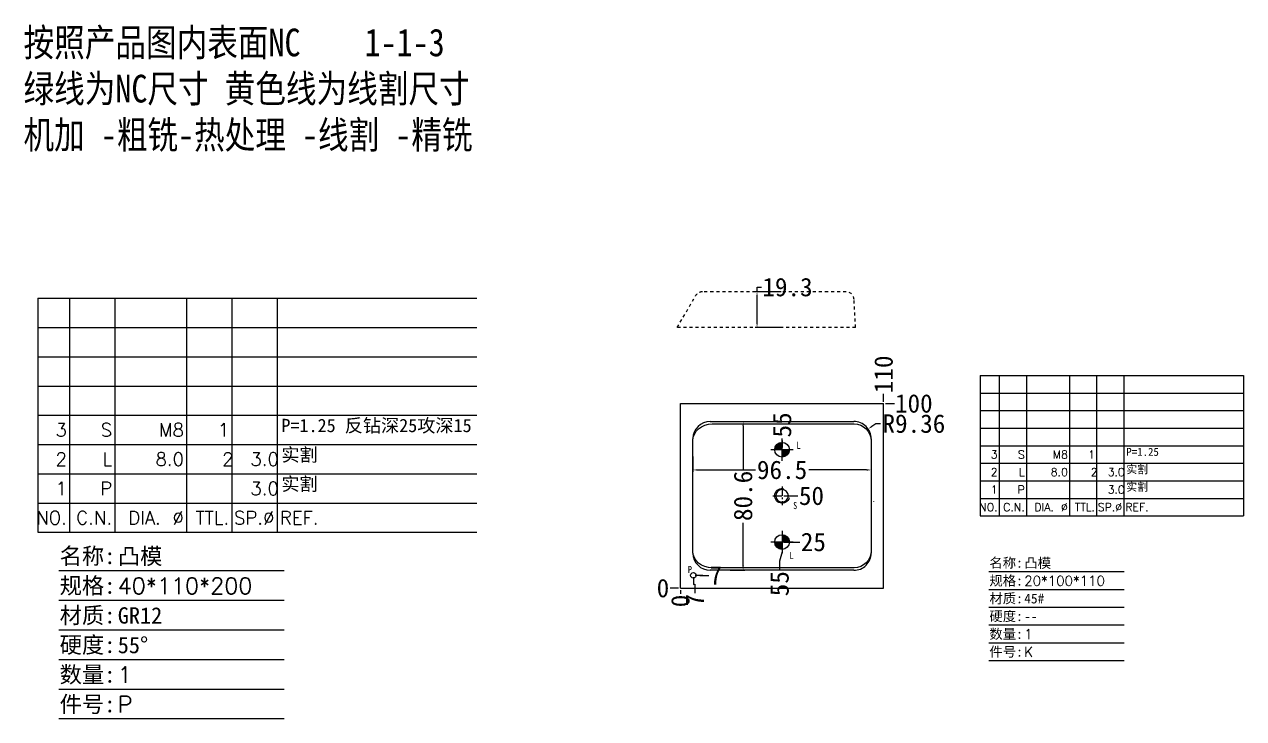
# Model space of a CAD drawing. Header units: millimetres. Extents: x 1371 to 2783, y 14891 to 15308.
# Drawn here: x 2123 to 2783, y 14932 to 15308 of the extents above; entities that cross this region are included whole.
import ezdxf
from ezdxf.enums import TextEntityAlignment as Align

# ---------------------------------------------------------------- set-up
doc = ezdxf.new("R2010")
doc.units = ezdxf.units.MM
doc.header["$LTSCALE"] = 16.335
doc.header["$PDMODE"] = 3
doc.header["$PDSIZE"] = 8
doc.linetypes.add('CENTER', pattern=[0.6, 0.375, -0.075, 0.075, -0.075])
doc.linetypes.add('HIDDEN', pattern=[0.2, 0.1, -0.1])
doc.layers.get('0').update_dxf_attribs({"linetype": 'CONTINUOUS'})
doc.layers.get('Defpoints').update_dxf_attribs({"linetype": 'CONTINUOUS'})
doc.layers.add('+BZ', color=1, linetype='CONTINUOUS', lineweight=13)
doc.layers.add('DEFAULT_2', color=8, linetype='HIDDEN')
doc.styles.add('MYCHINA', font='SimSun.ttf')
doc.styles.get("Standard").update_dxf_attribs({"font": 'txt', "width": 0.85})
doc.styles.add('STANDERD', font='TXT.shx')
doc.styles.add('standern', font='txt.shx')
doc.styles.add('文字', font='NSimSun.ttf')
doc.dimstyles.new('ISO-25_WS', dxfattribs={"dimtxt": 10, "dimasz": 2.5, "dimexe": 1, "dimexo": 1, "dimgap": 1, "dimtad": 0, "dimtoh": 1, "dimdsep": 46, "dimtxsty": '文字', "dimcen": 0, "dimclrd": 256, "dimclre": 256, "dimclrt": 256, "dimazin": 2, "dimtp": 0.1, "dimtfac": 1, "dimtofl": 0, "dimtmove": 0, "dimatfit": 3, "dimfxl": 0, "dimtolj": 1, "dimarcsym": 0})

# ---------------------------------------------------------------- blocks, each defined once
blk = doc.blocks.new('loc')
at = {"linetype": 'CENTER'}
for p, q in [((0.75, 0), (-0.75, 0)), ((0.499, -0.027), (-0.499, 0.027)), ((0.497, -0.054), (-0.497, 0.054)), ((0.493, -0.081), (-0.493, 0.081)), ((0.488, -0.107), (-0.488, 0.107)), ((0.482, -0.134), (-0.482, 0.134)), ((0.474, -0.16), (-0.474, 0.16)), ((0.464, -0.185), (-0.464, 0.185)), ((0.454, -0.21), (-0.454, 0.21)), ((0.442, -0.234), (-0.442, 0.234)), ((0.428, -0.258), (-0.428, 0.258)), ((0.414, -0.281), (-0.414, 0.281)), ((0.398, -0.303), (-0.398, 0.303)), ((0.381, -0.324), (-0.381, 0.324)), ((0.363, -0.344), (-0.363, 0.344)), ((0.344, -0.363), (-0.344, 0.363)), ((0.324, -0.381), (-0.324, 0.381)), ((0.303, -0.398), (-0.303, 0.398)), ((0.281, -0.414), (-0.281, 0.414)), ((0.258, -0.428), (-0.258, 0.428)), ((0.234, -0.442), (-0.234, 0.442)), ((0.21, -0.454), (-0.21, 0.454)), ((0.185, -0.464), (-0.185, 0.464)), ((0.16, -0.474), (-0.16, 0.474)), ((0.134, -0.482), (-0.134, 0.482)), ((0.107, -0.488), (-0.107, 0.488)), ((0.081, -0.493), (-0.081, 0.493)), ((0.054, -0.497), (-0.054, 0.497)), ((0.027, -0.499), (-0.027, 0.499)), ((0, -0.75), (0, 0.75))]:
    blk.add_line(p, q, dxfattribs=at)
blk = doc.blocks.new('LSK')
at = {"linetype": 'CENTER'}
for p, q in [((53.88, -283.24), (53.88, -270.74)), ((47.63, -276.99), (60.13, -276.99))]:
    blk.add_line(p, q, dxfattribs=at)
blk.add_circle((53.88, -276.99), 4.25)
blk.add_arc((53.88, -276.99), 5, 15, 285)
blk = doc.blocks.new('M10')
blk.add_blockref('LSK', (-53.88, 276.99))
blk = doc.blocks.new('*D222')
at = {"lineweight": -2}
blk.add_line((2477.55, 15002.18), (2472.92, 15002.18), dxfattribs=at)
at = {"layer": 'Defpoints', "color": 0}
for p in [(2472.92, 15002.18), (2478.55, 15002.18), (2478.55, 15002.18)]:
    blk.add_point(p, dxfattribs=at)
at = {"insert": (2469.06, 15002.18), "char_height": 10, "attachment_point": 5, "style": '文字'}
blk.add_mtext('\\A1;0', dxfattribs=at)
blk = doc.blocks.new('*D217')
at = {"lineweight": -2}
blk.add_line((2478.55, 15001.18), (2478.55, 14999.13), dxfattribs=at)
at = {"layer": 'Defpoints', "color": 0}
for p in [(2478.55, 15002.18), (2478.55, 15002.18), (2478.55, 14999.13)]:
    blk.add_point(p, dxfattribs=at)
at = {"insert": (2478.55, 14995.27), "char_height": 10, "attachment_point": 5, "rotation": 90, "style": '文字'}
blk.add_mtext('\\A1;0', dxfattribs=at)
blk = doc.blocks.new('*D223')
at = {"lineweight": -2}
blk.add_line((2534.55, 15027.18), (2543.18, 15027.18), dxfattribs=at)
at = {"layer": 'Defpoints', "color": 0}
for p in [(2533.55, 15027.18), (2543.18, 15027.18), (2478.55, 15002.18)]:
    blk.add_point(p, dxfattribs=at)
at = {"insert": (2550.48, 15027.18), "char_height": 10, "attachment_point": 5, "style": '文字'}
blk.add_mtext('\\A1;25', dxfattribs=at)
blk = doc.blocks.new('*D218')
at = {"lineweight": -2}
blk.add_line((2534.55, 15052.18), (2542.13, 15052.18), dxfattribs=at)
at = {"layer": 'Defpoints', "color": 0}
for p in [(2533.55, 15052.18), (2542.13, 15052.18), (2478.55, 15002.18)]:
    blk.add_point(p, dxfattribs=at)
at = {"insert": (2549.46, 15052.18), "char_height": 10, "attachment_point": 5, "style": '文字'}
blk.add_mtext('\\A1;50', dxfattribs=at)
blk = doc.blocks.new('*D224')
at = {"lineweight": -2}
for p, q in [((2533.55, 15021.88), (2532.22, 15016.88)), ((2533.55, 15026.18), (2533.55, 15021.88)), ((2532.22, 15016.88), (2532.22, 15011.88))]:
    blk.add_line(p, q, dxfattribs=at)
at = {"layer": 'Defpoints', "color": 0}
for p in [(2533.55, 15027.18), (2532.22, 15011.88), (2478.55, 15002.18)]:
    blk.add_point(p, dxfattribs=at)
at = {"insert": (2532.22, 15004.63), "char_height": 10, "attachment_point": 5, "rotation": 90, "style": '文字'}
blk.add_mtext('\\A1;55', dxfattribs=at)
blk = doc.blocks.new('*D225')
at = {"lineweight": -2}
blk.add_line((2588.54, 15103.18), (2588.54, 15107.5), dxfattribs=at)
at = {"layer": 'Defpoints', "color": 0}
for p in [(2588.54, 15107.5), (2588.54, 15102.18), (2478.55, 15002.18)]:
    blk.add_point(p, dxfattribs=at)
at = {"insert": (2588.54, 15118), "char_height": 10, "attachment_point": 5, "rotation": 90, "style": '文字'}
blk.add_mtext('\\A1;110', dxfattribs=at)
blk = doc.blocks.new('*D219')
at = {"lineweight": -2}
blk.add_line((2589.54, 15102.18), (2594.37, 15102.18), dxfattribs=at)
at = {"layer": 'Defpoints', "color": 0}
for p in [(2588.54, 15102.18), (2594.37, 15102.18), (2478.55, 15002.18)]:
    blk.add_point(p, dxfattribs=at)
at = {"insert": (2604.87, 15102.18), "char_height": 10, "attachment_point": 5, "style": '文字'}
blk.add_mtext('\\A1;100', dxfattribs=at)
blk = doc.blocks.new('*D226')
at = {"lineweight": -2}
for p, q in [((2533.55, 15078.18), (2533.55, 15082.18)), ((2533.55, 15082.18), (2533.56, 15078.35)), ((2533.56, 15078.35), (2533.56, 15083.35))]:
    blk.add_line(p, q, dxfattribs=at)
at = {"layer": 'Defpoints', "color": 0}
for p in [(2533.56, 15083.35), (2533.55, 15077.18), (2478.55, 15002.18)]:
    blk.add_point(p, dxfattribs=at)
at = {"insert": (2533.56, 15090.6), "char_height": 10, "attachment_point": 5, "rotation": 90, "style": '文字'}
blk.add_mtext('\\A1;55', dxfattribs=at)
blk = doc.blocks.new('*D227')
at = {"lineweight": -2}
for p, q in [((2485.3, 15073.46), (2485.3, 15065.23)), ((2581.8, 15073.46), (2581.8, 15065.23)), ((2487.8, 15066.23), (2519.08, 15066.23)), ((2579.3, 15066.23), (2548.02, 15066.23))]:
    blk.add_line(p, q, dxfattribs=at)
for points in [[(2487.8, 15066.65), (2487.8, 15065.82), (2485.3, 15066.23)], [(2579.3, 15066.65), (2579.3, 15065.82), (2581.8, 15066.23)]]:
    blk.add_solid(points)
at = {"layer": 'Defpoints', "color": 0}
for p in [(2485.3, 15074.46), (2581.8, 15074.46), (2485.3, 15066.23)]:
    blk.add_point(p, dxfattribs=at)
at = {"insert": (2533.55, 15066.23), "char_height": 10, "attachment_point": 5, "style": '文字'}
blk.add_mtext('\\A1;96.5', dxfattribs=at)
blk = doc.blocks.new('*D228')
at = {"lineweight": -2}
for p, q in [((2507.85, 15092.48), (2513.46, 15092.48)), ((2512.46, 15089.98), (2512.46, 15066.71)), ((2512.46, 15014.38), (2512.46, 15037.65)), ((2505.36, 15011.88), (2513.46, 15011.88))]:
    blk.add_line(p, q, dxfattribs=at)
for points in [[(2512.05, 15089.98), (2512.88, 15089.98), (2512.46, 15092.48)], [(2512.05, 15014.38), (2512.88, 15014.38), (2512.46, 15011.88)]]:
    blk.add_solid(points)
at = {"layer": 'Defpoints', "color": 0}
for p in [(2506.85, 15092.48), (2504.36, 15011.88), (2512.46, 15011.88)]:
    blk.add_point(p, dxfattribs=at)
at = {"insert": (2512.46, 15052.18), "char_height": 10, "attachment_point": 5, "rotation": 90, "style": '文字'}
blk.add_mtext('\\A1;80.6', dxfattribs=at)
blk = doc.blocks.new('GDK')
for p, q in [((0.64, -3.96), (28.24, -3.96)), ((0.64, -7.59), (28.24, -7.59)), ((0.64, -11.21), (28.24, -11.21)), ((0.64, -14.84), (28.24, -14.84)), ((0.64, -18.47), (28.24, -18.47)), ((0.64, -22.09), (28.24, -22.09))]:
    blk.add_line(p, q)
at = {"style": 'MYCHINA'}
for s, p in [('名称:', (0.76, -3.18)), ('规格:', (0.76, -6.81)), ('材质:', (0.76, -10.44)), ('硬度:', (0.76, -14.06)), ('数量:', (0.76, -17.69)), ('件号:', (0.76, -21.32))]:
    blk.add_text(s, height=2, dxfattribs=at).set_placement(p)
for tag, p, style in [('NAME', (7.87, -3.21), 'MYCHINA'), ('DIM', (7.87, -6.84), 'standern'), ('MATERIAL', (7.87, -10.46), 'MYCHINA'), ('HRC', (7.87, -14.09), 'MYCHINA'), ('TTL', (7.87, -17.72), 'standern'), ('NO', (7.87, -21.34), 'standern')]:
    blk.add_attdef(tag, p, '', height=2, dxfattribs=dict(style=style))
blk = doc.blocks.new('*D229')
at = {"lineweight": -2}
for p, q in [((2486.55, 15009.18), (2490.55, 15009.18)), ((2490.55, 15009.18), (2488.94, 15009.12)), ((2488.94, 15009.12), (2493.94, 15009.12))]:
    blk.add_line(p, q, dxfattribs=at)
at = {"layer": 'Defpoints', "color": 0}
for p in [(2485.55, 15009.18), (2493.94, 15009.12), (2478.55, 15002.18)]:
    blk.add_point(p, dxfattribs=at)
at = {"insert": (2497.64, 15009.12), "char_height": 10, "attachment_point": 5, "style": '文字'}
blk.add_mtext('\\A1;7', dxfattribs=at)
blk = doc.blocks.new('*D220')
at = {"lineweight": -2}
for p, q in [((2485.55, 15008.18), (2485.55, 15004.18)), ((2485.55, 15004.18), (2486.28, 15004.42)), ((2486.28, 15004.42), (2486.28, 14999.42))]:
    blk.add_line(p, q, dxfattribs=at)
at = {"layer": 'Defpoints', "color": 0}
for p in [(2485.55, 15009.18), (2478.55, 15002.18), (2486.28, 14999.42)]:
    blk.add_point(p, dxfattribs=at)
at = {"insert": (2486.28, 14995.72), "char_height": 10, "attachment_point": 5, "rotation": 90, "style": '文字'}
blk.add_mtext('\\A1;7', dxfattribs=at)
blk = doc.blocks.new('*D221')
at = {"lineweight": -2}
for p, q in [((2584.27, 15091.26), (2582.21, 15089.84)), ((2586.77, 15091.26), (2584.27, 15091.26))]:
    blk.add_line(p, q, dxfattribs=at)
blk.add_solid([(2581.98, 15090.19), (2582.45, 15089.5), (2580.15, 15088.43)])
at = {"layer": 'Defpoints', "color": 0}
for p in [(2580.15, 15088.43), (2572.44, 15083.12)]:
    blk.add_point(p, dxfattribs=at)
at = {"insert": (2604.91, 15091.26), "char_height": 10, "attachment_point": 5, "style": '文字'}
blk.add_mtext('\\A1;R9.36', dxfattribs=at)
blk = doc.blocks.new('*D230')
at = {"lineweight": -2}
for p, q in [((2533.07, 15162.69), (2519, 15162.69)), ((2520, 15162.69), (2520, 15165.19)), ((2520, 15165.19), (2522.5, 15165.19)), ((2520, 15145.89), (2520, 15160.19)), ((2533.07, 15143.39), (2519, 15143.39))]:
    blk.add_line(p, q, dxfattribs=at)
for points in [[(2519.59, 15160.19), (2520.42, 15160.19), (2520, 15162.69)], [(2519.59, 15145.89), (2520.42, 15145.89), (2520, 15143.39)]]:
    blk.add_solid(points)
at = {"layer": 'Defpoints', "color": 0}
for p in [(2520, 15162.69), (2534.07, 15162.69), (2534.07, 15143.39)]:
    blk.add_point(p, dxfattribs=at)
at = {"insert": (2536.48, 15165.19), "char_height": 10, "attachment_point": 5, "style": '文字'}
blk.add_mtext('\\A1;19.3', dxfattribs=at)

msp = doc.modelspace()

# ---------------------------------------------------------------- linework, layer by layer
at = {"color": 0, "lineweight": -2}
for p, q in [((2130.588, 15159.179), (2130.588, 15032.459)), ((2130.588, 15159.179), (2368.373, 15159.179)), ((2147.868, 15159.179), (2147.868, 15032.459)), ((2172.348, 15159.179), (2172.348, 15032.459)), ((2211.228, 15159.179), (2211.228, 15032.459)), ((2235.708, 15159.179), (2235.708, 15032.459)), ((2260.188, 15159.179), (2260.188, 15032.459)), ((2130.588, 15143.339), (2368.373, 15143.339)), ((2130.588, 15127.499), (2368.373, 15127.499)), ((2640.722, 15117.356), (2640.722, 15041.324)), ((2640.722, 15117.356), (2783.394, 15117.356)), ((2651.09, 15117.356), (2651.09, 15041.324)), ((2665.778, 15117.356), (2665.778, 15041.324)), ((2689.106, 15117.356), (2689.106, 15041.324)), ((2703.794, 15117.356), (2703.794, 15041.324)), ((2718.482, 15117.356), (2718.482, 15041.324)), ((2783.394, 15117.356), (2783.394, 15041.324)), ((2130.588, 15111.659), (2368.373, 15111.659)), ((2640.722, 15107.852), (2783.394, 15107.852)), ((2130.588, 15095.819), (2368.373, 15095.819)), ((2640.722, 15098.348), (2783.394, 15098.348)), ((2640.722, 15088.844), (2783.394, 15088.844)), ((2130.588, 15079.979), (2368.373, 15079.979)), ((2640.722, 15079.34), (2783.394, 15079.34)), ((2640.722, 15069.836), (2783.394, 15069.836)), ((2130.588, 15064.139), (2368.373, 15064.139)), ((2640.722, 15060.332), (2783.394, 15060.332)), ((2130.588, 15048.299), (2368.373, 15048.299)), ((2640.722, 15050.828), (2783.394, 15050.828)), ((2640.722, 15041.324), (2783.394, 15041.324)), ((2130.588, 15032.459), (2368.373, 15032.459))]:
    msp.add_line(p, q, dxfattribs=at)
for p, q in [((2478.545, 15102.18), (2588.543, 15102.18)), ((2478.545, 15002.18), (2478.545, 15102.18)), ((2588.543, 15002.18), (2588.543, 15102.18)), ((2478.545, 15002.18), (2588.543, 15002.18))]:
    msp.add_line(p, q)
at = {"color": 2}
for p, q in [((2494.659, 15092.483), (2572.432, 15092.483)), ((2494.659, 15092.483), (2572.432, 15092.483)), ((2485.299, 15021.238), (2485.299, 15083.123)), ((2485.299, 15021.238), (2485.299, 15083.123)), ((2581.799, 15083.116), (2581.799, 15021.244)), ((2581.799, 15083.116), (2581.799, 15021.244)), ((2583.219, 15049.182), (2583.219, 15049.253)), ((2583.219, 15049.182), (2583.219, 15049.253)), ((2572.432, 15011.878), (2494.659, 15011.878)), ((2572.432, 15011.878), (2494.659, 15011.878))]:
    msp.add_line(p, q, dxfattribs=at)
at = {"color": 1, "linetype": 'Continuous'}
for p, q in [((2495.757, 15091.18), (2572.512, 15091.18)), ((2572.512, 15013.18), (2495.757, 15013.18))]:
    msp.add_line(p, q, dxfattribs=at)
at = {"color": 2}
for centre in [(2533.547, 15077.18), (2533.547, 15077.18), (2533.547, 15027.18), (2533.547, 15027.18)]:
    msp.add_circle(centre, 4, dxfattribs=at)
msp.add_circle((2485.545, 15009.18), 1.5)
for centre, start, end in [((2494.659, 15083.123), 90, 180), ((2494.659, 15083.123), 90, 180), ((2572.439, 15083.123), 359.95991, 90.040087), ((2572.439, 15083.123), 359.95991, 90.040087), ((2494.659, 15021.238), 180, 270), ((2494.659, 15021.238), 180, 270), ((2572.439, 15021.238), 269.959857, 0.040145), ((2572.439, 15021.238), 269.959857, 0.040145)]:
    msp.add_arc(centre, 9.36, start, end, dxfattribs=at)
at = {"color": 1, "linetype": 'Continuous', "extrusion": (0, 0, -1)}
for centre, major_axis, ratio, start_param, end_param in [((2496.038, 15081.868), (-10.706, 0.972), 0.8651348, -0.07837, 1.4662554), ((2572.486, 15081.868), (-6.594, -6.594), 0.9972647, 2.357564, 3.9256213), ((2496.038, 15022.493), (10.706, 0.972), 0.8651348, 1.6753373, 3.2199626), ((2572.486, 15022.493), (-6.594, 6.594), 0.9972647, 2.357564, 3.9256213)]:
    msp.add_ellipse(centre, major_axis=major_axis, ratio=ratio, start_param=start_param, end_param=end_param, dxfattribs=at)
at = {"layer": 'DEFAULT_2', "color": 3, "linetype": 'HIDDEN'}
for p, q in [((2476.821, 15143.394), (2486.723, 15160.544)), ((2568.22, 15162.694), (2490.447, 15162.694)), ((2573.312, 15143.394), (2572.514, 15158.619)), ((2572.514, 15158.619), (2572.514, 15158.619)), ((2573.312, 15143.394), (2476.821, 15143.394))]:
    msp.add_line(p, q, dxfattribs=at)
for centre, start, end in [((2490.447, 15158.394), 90, 149.999995), ((2568.22, 15158.394), 3.000908, 90.000685)]:
    msp.add_arc(centre, 4.3, start, end, dxfattribs=at)

# ---------------------------------------------------------------- block references
at = {"color": 2, "xscale": 8, "yscale": 8, "zscale": 8}
msp.add_blockref('loc', (2533.547, 15077.18), dxfattribs=at)
msp.add_blockref('loc', (2533.547, 15077.18), dxfattribs=at)
at = {"color": 2, "rotation": 180}
for name, p, xscale, yscale, zscale in [('M10', (2533.549, 15052.203), -0.7999999999992724, 0.7999999999992724, 0.8), ('loc', (2533.547, 15027.18), -8, 8, 8), ('loc', (2533.547, 15027.18), -8, 8, 8)]:
    msp.add_blockref(name, p, dxfattribs=dict(at, xscale=xscale, yscale=yscale, zscale=zscale))
at = {"color": 0}
for p, xscale, yscale, zscale, values in [((2139.126, 15029.304), 4.423680000001696, 4.423679999999877, 4.42368, {'NAME': '凸模', 'DIM': '40*110*200', 'MATERIAL': 'GR12', 'HRC': '55%%D', 'TTL': '1', 'NO': 'P'}), ((2643.756, 15021.717), 2.654208000000835, 2.654207999999926, 2.654208, {'NAME': '凸模', 'DIM': '20*100*110', 'MATERIAL': '45#', 'HRC': '--', 'TTL': '1', 'NO': 'K'})]:
    msp.add_blockref('GDK', p, dxfattribs=dict(at, xscale=xscale, yscale=yscale, zscale=zscale)).add_auto_attribs(values)

# ---------------------------------------------------------------- texts
at = {"layer": '+BZ', "char_height": 3.84, "width": 78.65622, "attachment_point": 1}
for s, insert in [('L', (2541.385, 15081.471)), ('S', (2539.532, 15048.883)), ('L', (2537.55, 15021.831)), ('P', (2482.533, 15014.251))]:
    msp.add_mtext(s, dxfattribs=dict(at, insert=insert))
at = {"color": 0, "lineweight": -2, "style": 'STANDERD'}
for s, height, p in [('3', 7.2, (2146.428, 15084.299)), ('S', 7.2, (2170.908, 15084.299)), ('M8', 7.2, (2209.788, 15084.299)), ('1', 7.2, (2234.268, 15084.299)), ('2', 7.2, (2146.428, 15068.459)), ('L', 7.2, (2170.908, 15068.459)), ('8.0', 7.2, (2209.788, 15068.459)), ('2', 7.2, (2236.67, 15068.459)), ('3.0', 7.2, (2261.15, 15068.459)), ('3', 4.32, (2650.226, 15072.428)), ('S', 4.32, (2664.914, 15072.428)), ('M8', 4.32, (2688.242, 15072.428)), ('1', 4.32, (2702.93, 15072.428)), ('2', 4.32, (2650.226, 15062.924)), ('L', 4.32, (2664.914, 15062.924)), ('8.0', 4.32, (2688.242, 15062.924)), ('2', 4.32, (2704.372, 15062.924)), ('3.0', 4.32, (2719.06, 15062.924)), ('1', 7.2, (2146.428, 15052.619)), ('P', 7.2, (2170.908, 15052.619)), ('3.0', 7.2, (2261.15, 15052.619)), ('1', 4.32, (2650.226, 15053.42)), ('P', 4.32, (2664.914, 15053.42)), ('3.0', 4.32, (2719.06, 15053.42)), ('NO.', 4.32, (2650.226, 15043.916)), ('C.N.', 4.32, (2664.914, 15043.916)), ('DIA. %%c', 4.32, (2688.242, 15043.916)), ('TTL.', 4.32, (2702.93, 15043.916)), ('SP.%%c', 4.32, (2717.618, 15043.916)), ('NO.', 7.2, (2146.428, 15036.779)), ('C.N.', 7.2, (2170.908, 15036.779)), ('DIA. %%c', 7.2, (2209.788, 15036.779)), ('TTL.', 7.2, (2234.268, 15036.779)), ('SP.%%c', 7.2, (2258.748, 15036.779))]:
    msp.add_text(s, height=height, dxfattribs=at).set_placement(p, align=Align.RIGHT)
for height, p in [(4.32, (2719.346, 15043.916)), (7.2, (2261.628, 15036.779))]:
    msp.add_text('REF.', height=height, dxfattribs=at).set_placement(p)
at = {"insert": (2122.927, 15305.22), "char_height": 15, "width": 322.98725, "attachment_point": 1}
msp.add_mtext('按照产品图内表面NC    1-1-3\\P绿线为NC尺寸 黄色线为线割尺寸   \\P机加 -粗铣-热处理 -线割 -精铣  \\P          ', dxfattribs=at)
at = {"color": 0, "lineweight": -2, "attachment_point": 1, "style": 'STANDERD'}
for s, insert, char_height, width in [('{\\fNSimSun|b0|i0|c134|p49;P=1.25 反钻深25攻深15}', (2262.519, 15093.915), 7.2, 105.85439), ('{\\fNSimSun|b0|i0|c134|p49;实割}', (2262.519, 15078.075), 7.2, 105.85439), ('{\\fNSimSun|b0|i0|c134|p49;P=1.25 }', (2719.881, 15078.198), 4.32, 63.51263), ('{\\fNSimSun|b0|i0|c134|p49;实割}', (2719.881, 15068.694), 4.32, 63.51263), ('{\\fNSimSun|b0|i0|c134|p49;实割}', (2262.519, 15062.235), 7.2, 105.85439), ('{\\fNSimSun|b0|i0|c134|p49;实割}', (2719.881, 15059.19), 4.32, 63.51263)]:
    msp.add_mtext(s, dxfattribs=dict(at, insert=insert, char_height=char_height, width=width))

# ---------------------------------------------------------------- dimensions: what is measured, and where the dimension line sits
for base, p1, p2, picture, middle in [((2520.003, 15162.694), (2534.071, 15143.394), (2534.071, 15162.694), '*D230', (2536.475, 15165.194)), ((2512.46227, 15011.87794), (2506.84555, 15092.48292), (2504.35695, 15011.87794), '*D228', (2512.46227, 15052.18043))]:
    dim = msp.add_linear_dim(base=base, p1=p1, p2=p2, angle=90, dimstyle='ISO-25_WS')
    dim.commit()
    dim.dimension.update_dxf_attribs({"geometry": picture, "text_midpoint": middle})
for feature_location, offset, dtype, origin, picture, middle in [((2588.543, 15102.18), (0, 5.321), 1, (2478.545, 15002.18), '*D225', (2588.543, 15118.001)), ((2588.543, 15102.18), (5.829, 0), 0, (2478.545, 15002.18), '*D219', (2604.872, 15102.18)), ((2533.547, 15077.18), (0.01, 6.165), 1, (2478.545, 15002.18), '*D226', (2533.557, 15090.595)), ((2533.545, 15052.18), (8.58, 0), 0, (2478.545, 15002.18), '*D218', (2549.459, 15052.18)), ((2533.547, 15027.18), (9.632, 0), 0, (2478.545, 15002.18), '*D223', (2550.484, 15027.18)), ((2533.547, 15027.18), (-1.325, -15.302), 1, (2478.545, 15002.18), '*D224', (2532.221, 15004.628)), ((2485.545, 15009.18), (8.399, -0.065), 0, (2478.545, 15002.18), '*D229', (2497.639, 15009.116)), ((2478.545369017, 15002.180430899), (-5.622742648, 0), 0, (2478.545369017, 15002.180430899), '*D222', (2469.061515259, 15002.180430899)), ((2485.545, 15009.18), (0.738, -9.765), 1, (2478.545, 15002.18), '*D220', (2486.283, 14995.721)), ((2478.545369017, 15002.180430899), (0, -3.053666049), 1, (2478.545369017, 15002.180430899), '*D217', (2478.545369017, 14995.265653739))]:
    dim = msp.add_ordinate_dim(feature_location=feature_location, offset=offset, dtype=dtype, origin=origin, dimstyle='ISO-25_WS')
    dim.commit()
    dim.dimension.update_dxf_attribs({"geometry": picture, "text_midpoint": middle})
at = {"color": 2}
dim = msp.add_radius_dim(center=(2572.439, 15083.123), mpoint=(2580.151, 15088.427), dimstyle='ISO-25_WS', dxfattribs=at)
dim.commit()
dim.dimension.update_dxf_attribs({"geometry": '*D221', "text_midpoint": (2604.91, 15091.26)})
dim = msp.add_linear_dim(base=(2485.299, 15066.233), p1=(2581.799, 15074.461), p2=(2485.299, 15074.461), dimstyle='ISO-25_WS')
dim.commit()
dim.dimension.update_dxf_attribs({"geometry": '*D227', "text_midpoint": (2533.549, 15066.233)})

doc.saveas('drawing.dxf')
